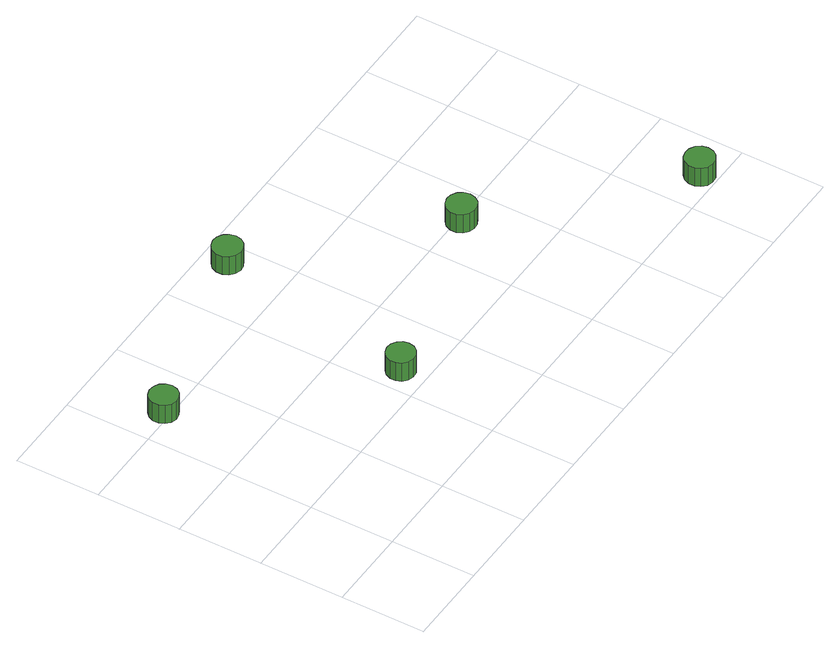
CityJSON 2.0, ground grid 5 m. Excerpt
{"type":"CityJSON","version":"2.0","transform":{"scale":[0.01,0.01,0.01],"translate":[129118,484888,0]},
"CityObjects":{
"tree1":{"type":"SolitaryVegetationObject","attributes":{"function":"something"},"geometry":[{"type":"MultiSurface","lod":"1","boundaries":[[[0,1,2,3,4,5,6,7,8,9,10,11,12,13,14]],[[15,16,17,18,19,20,21,22,23,24,25,26,27,28,29]],[[0,29,28,1]],[[1,28,27,2]],[[2,27,26,3]],[[3,26,25,4]],[[4,25,24,5]],[[5,24,23,6]],[[6,23,22,7]],[[7,22,21,8]],[[8,21,20,9]],[[9,20,19,10]],[[10,19,18,11]],[[11,18,17,12]],[[12,17,16,13]],[[13,16,15,14]],[[14,15,29,0]]]}]},
"tree2":{"type":"SolitaryVegetationObject","attributes":{"function":"something"},"geometry":[{"type":"MultiSurface","lod":"1","boundaries":[[[30,31,32,33,34,35,36,37,38,39,40,41,42,43,44]],[[45,46,47,48,49,50,51,52,53,54,55,56,57,58,59]],[[30,59,58,31]],[[31,58,57,32]],[[32,57,56,33]],[[33,56,55,34]],[[34,55,54,35]],[[35,54,53,36]],[[36,53,52,37]],[[37,52,51,38]],[[38,51,50,39]],[[39,50,49,40]],[[40,49,48,41]],[[41,48,47,42]],[[42,47,46,43]],[[43,46,45,44]],[[44,45,59,30]]]}]},
"tree3":{"type":"SolitaryVegetationObject","attributes":{"function":"something"},"geometry":[{"type":"MultiSurface","lod":"1","boundaries":[[[60,61,62,63,64,65,66,67,68,69,70,71,72,73,74]],[[75,76,77,78,79,80,81,82,83,84,85,86,87,88,89]],[[60,89,88,61]],[[61,88,87,62]],[[62,87,86,63]],[[63,86,85,64]],[[64,85,84,65]],[[65,84,83,66]],[[66,83,82,67]],[[67,82,81,68]],[[68,81,80,69]],[[69,80,79,70]],[[70,79,78,71]],[[71,78,77,72]],[[72,77,76,73]],[[73,76,75,74]],[[74,75,89,60]]]}]},
"tree4":{"type":"SolitaryVegetationObject","attributes":{"function":"something"},"geometry":[{"type":"MultiSurface","lod":"1","boundaries":[[[90,91,92,93,94,95,96,97,98,99,100,101,102,103,104]],[[105,106,107,108,109,110,111,112,113,114,115,116,117,118,119]],[[90,119,118,91]],[[91,118,117,92]],[[92,117,116,93]],[[93,116,115,94]],[[94,115,114,95]],[[95,114,113,96]],[[96,113,112,97]],[[97,112,111,98]],[[98,111,110,99]],[[99,110,109,100]],[[100,109,108,101]],[[101,108,107,102]],[[102,107,106,103]],[[103,106,105,104]],[[104,105,119,90]]]}]},
"tree5":{"type":"SolitaryVegetationObject","attributes":{"function":"something"},"geometry":[{"type":"MultiSurface","lod":"1","boundaries":[[[120,121,122,123,124,125,126,127,128,129,130,131,132,133,134]],[[135,136,137,138,139,140,141,142,143,144,145,146,147,148,149]],[[120,149,148,121]],[[121,148,147,122]],[[122,147,146,123]],[[123,146,145,124]],[[124,145,144,125]],[[125,144,143,126]],[[126,143,142,127]],[[127,142,141,128]],[[128,141,140,129]],[[129,140,139,130]],[[130,139,138,131]],[[131,138,137,132]],[[132,137,136,133]],[[133,136,135,134]],[[134,135,149,120]]]}]}
},
"vertices":[
[232,1496,304],[225,1531,304],[204,1559,304],[174,1576,304],[139,1580,304],[106,1569,304],[80,1546,304],[66,1514,304],[66,1479,304],[80,1447,304],[106,1424,304],[139,1413,304],[174,1417,304],[204,1434,304],[225,1462,304],[225,1462,175],[204,1434,175],[174,1417,175],[139,1413,175],[106,1424,175],[80,1447,175],[66,1479,175],[66,1514,175],[80,1546,175],[106,1569,175],[139,1580,175],[174,1576,175],[204,1559,175],[225,1531,175],[232,1496,175],
[1202,635,257],[1195,669,257],[1174,697,257],[1144,714,257],[1109,718,257],[1076,707,257],[1050,684,257],[1036,652,257],[1036,617,257],[1050,585,257],[1076,562,257],[1109,551,257],[1144,555,257],[1174,572,257],[1195,600,257],[1195,600,128],[1174,572,128],[1144,555,128],[1109,551,128],[1076,562,128],[1050,585,128],[1036,617,128],[1036,652,128],[1050,684,128],[1076,707,128],[1109,718,128],[1144,714,128],[1174,697,128],[1195,669,128],[1202,635,128],
[1388,1813,300],[1381,1849,300],[1360,1878,300],[1328,1896,300],[1292,1900,300],[1258,1889,300],[1231,1864,300],[1216,1831,300],[1216,1795,300],[1231,1762,300],[1258,1738,300],[1292,1726,300],[1328,1730,300],[1360,1748,300],[1381,1778,300],[1381,1778,171],[1360,1748,171],[1328,1730,171],[1292,1726,171],[1258,1738,171],[1231,1762,171],[1216,1795,171],[1216,1831,171],[1231,1864,171],[1258,1889,171],[1292,1900,171],[1328,1896,171],[1360,1878,171],[1381,1849,171],[1388,1813,171],
[2345,962,256],[2337,998,256],[2316,1027,256],[2284,1045,256],[2248,1049,256],[2214,1038,256],[2187,1014,256],[2172,981,256],[2172,944,256],[2187,911,256],[2214,887,256],[2248,876,256],[2284,880,256],[2316,898,256],[2337,927,256],[2337,927,127],[2316,898,127],[2284,880,127],[2248,876,127],[2214,887,127],[2187,911,127],[2172,944,127],[2172,981,127],[2187,1014,127],[2214,1038,127],[2248,1049,127],[2284,1045,127],[2316,1027,127],[2337,998,127],[2345,962,127],
[3328,101,227],[3320,136,227],[3299,165,227],[3268,183,227],[3232,187,227],[3197,176,227],[3170,152,227],[3156,119,227],[3156,82,227],[3170,49,227],[3197,25,227],[3232,14,227],[3268,18,227],[3299,36,227],[3320,65,227],[3320,65,98],[3299,36,98],[3268,18,98],[3232,14,98],[3197,25,98],[3170,49,98],[3156,82,98],[3156,119,98],[3170,152,98],[3197,176,98],[3232,187,98],[3268,183,98],[3299,165,98],[3320,136,98],[3328,101,98]
]}
